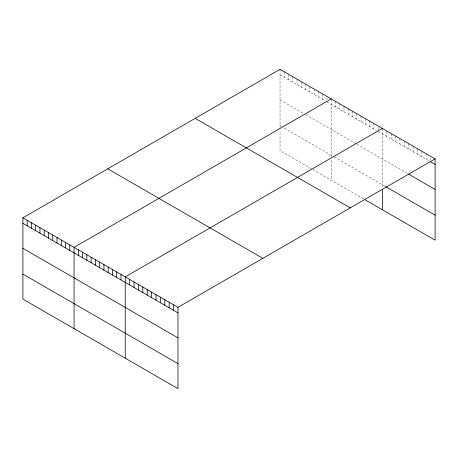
<?xml version="1.0" encoding="UTF-8"?>
<svg xmlns="http://www.w3.org/2000/svg" width="458" height="458" viewBox="0 0 458 458"><rect width="100%" height="100%" fill="white"/><g stroke="black" fill="none" stroke-linecap="round" stroke-linejoin="round"><path stroke-width="0.34" stroke-dasharray="2.29 1.72" d="M280.038 74.872L325.117 100.897M326.943 101.957L376.287 130.444M378.113 131.498L429.61 161.227M280.038 99.884L303.185 113.246M305.623 114.655L356.187 143.846M356.793 144.196L407.643 173.553M280.038 125.652L281.258 126.356M284.304 128.114L333.647 156.602M334.254 156.951L385.676 186.641M363.492 198.846L280.038 150.665L280.038 130.656M430.709 157.724L430.709 160.483M426.312 153.808L426.312 159.327M421.921 151.272L421.921 156.791M417.524 148.736L417.524 154.249M413.133 146.199L413.133 151.713M408.742 143.663L408.742 149.176M404.345 141.127L404.345 146.64M399.954 138.591L399.954 144.104M395.557 136.055L395.557 141.568M391.166 133.518L391.166 139.032M386.77 130.977L386.77 136.495M382.378 128.44L382.378 188.312M378.113 127.358L378.113 130.118M373.848 123.517L373.848 129.036M369.589 121.055L369.589 126.574M365.324 118.593L365.324 124.112M361.059 116.132L361.059 121.651M356.793 113.67L356.793 119.189M352.528 111.208L352.528 116.727M348.263 108.746L348.263 114.265M343.998 106.285L343.998 111.804M339.739 103.823L339.739 109.342M335.474 101.361L335.474 106.88M331.208 98.899L331.208 156.625M331.208 160.197L331.208 180.206M326.943 97.817L326.943 99.884M322.678 93.976L322.678 99.495M318.413 91.514L318.413 97.027M314.154 89.052L314.154 94.566M309.889 86.591L309.889 92.104M305.623 84.129L305.623 89.642M301.358 81.667L301.358 87.18M297.093 79.205L297.093 84.719M292.828 76.744L292.828 82.257M288.563 74.282L288.563 79.795M284.304 71.82L284.304 77.333M280.038 69.358L280.038 127.084"/><path stroke-width="0.69" d="M435.1 158.88L177.962 307.335L177.962 388.642L22.9 299.12L22.9 217.813L280.038 69.358L435.1 158.88L435.1 240.187L365.324 199.9M331.208 98.899L74.07 247.354L74.07 328.661M382.378 128.44L125.24 276.901L125.24 358.208M430.709 161.863L435.1 164.399M408.742 174.189L435.1 189.406M385.676 186.641L435.1 215.174M195.182 118.347L350.244 207.869M107.756 168.825L262.818 258.346M22.9 217.813L177.962 307.335M22.9 223.332L177.962 312.854M22.9 248.339L177.962 337.867M22.9 274.107L177.962 363.635M382.378 189.738L382.378 209.747M173.571 304.799L173.571 310.318M169.174 302.263L169.174 307.782M164.783 299.727L164.783 305.246M160.392 297.19L160.392 302.709M155.995 294.654L155.995 300.173M151.604 292.118L151.604 297.637M147.207 289.582L147.207 295.101M142.816 287.046L142.816 292.565M138.419 284.51L138.419 290.023M134.028 281.973L134.028 287.487M129.637 279.437L129.637 284.95M120.975 274.439L120.975 279.952M116.716 271.978L116.716 277.491M112.45 269.516L112.45 275.029M108.185 267.054L108.185 272.567M103.92 264.592L103.92 270.106M99.655 262.131L99.655 267.644M95.39 259.669L95.39 265.182M91.125 257.201L91.125 262.72M86.865 254.74L86.865 260.259M82.6 252.278L82.6 257.797M78.335 249.816L78.335 255.335M69.805 244.893L69.805 250.411M65.54 242.431L65.54 247.95M61.28 239.969L61.28 245.488M57.015 237.507L57.015 243.026M52.75 235.046L52.75 240.565M48.485 232.584L48.485 238.103M44.22 230.122L44.22 235.641M39.955 227.66L39.955 233.179M35.695 225.199L35.695 230.718M31.43 222.737L31.43 228.256M27.165 220.275L27.165 225.794"/></g></svg>
